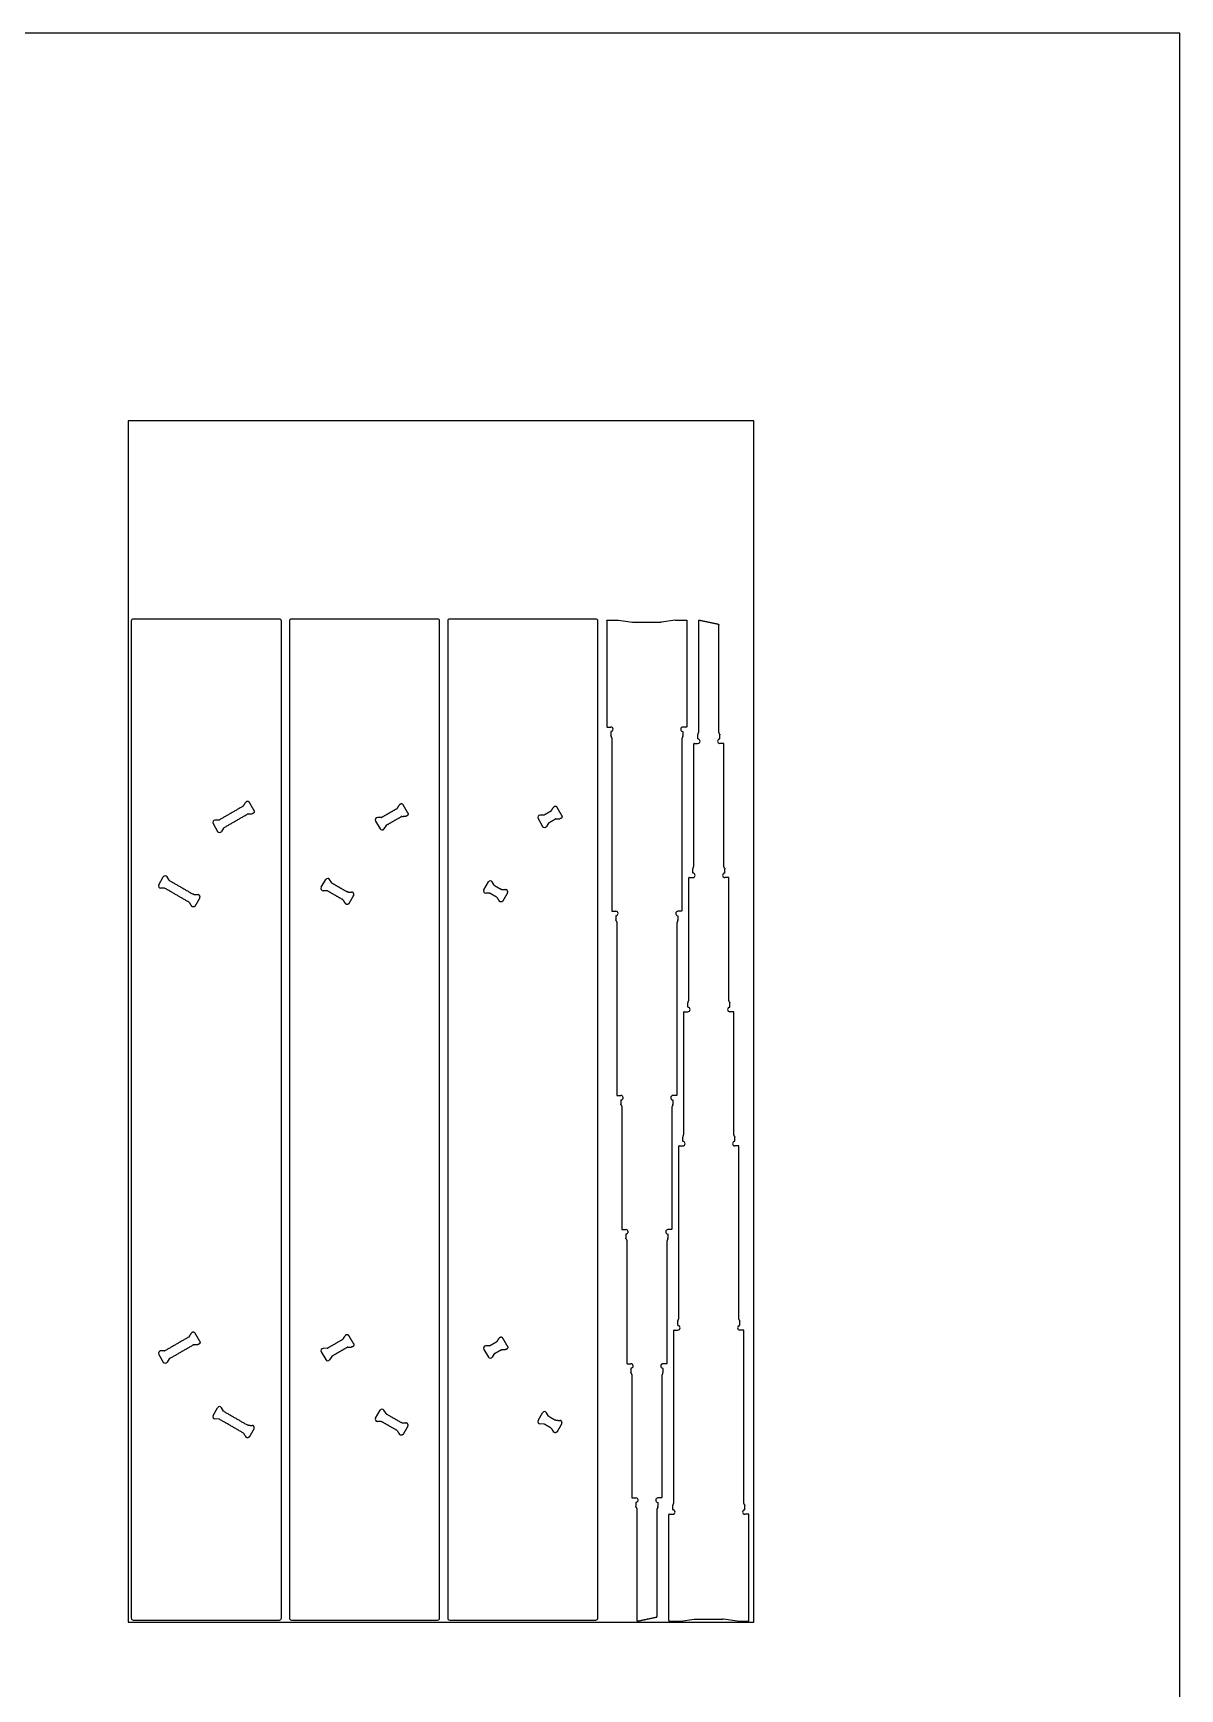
# Model space of a CAD drawing. Header units: millimetres. Extents: x -8049 to 6579, y -3942 to 2675.
# Drawn here: x 1696 to 3987, y -633 to 2675 of the extents above; entities that cross this region are included whole.
import ezdxf

# ---------------------------------------------------------------- set-up
doc = ezdxf.new("R2010")
doc.units = ezdxf.units.MM
doc.header["$MEASUREMENT"] = 0
doc.layers.add('Default', color=18, linetype='Continuous', true_color=0x000000)
doc.layers.add('Layer 02', color=1, linetype='Continuous', true_color=0xff0000)

msp = doc.modelspace()

# ---------------------------------------------------------------- linework, layer by layer
at = {"layer": 'Default'}
for p, q in [((2865.3, 1501.8, -11.6), (2892.9, 1497.8, -11.6)), ((2978.7, 1501.8, -11.6), (2951.1, 1497.8, -11.6)), ((2842.5, 1288.4, -11.6), (2850, 1288.4, -11.6)), ((3001.5, 1288.4, -11.6), (2994, 1288.4, -11.6)), ((3016.2, 1255.6, -11.6), (3023.7, 1255.6, -11.6)), ((3075.2, 1255.6, -11.6), (3067.7, 1255.6, -11.6)), ((3006.2, 987.6, -11.6), (3013.7, 987.6, -11.6)), ((3085.2, 987.6, -11.6), (3077.7, 987.6, -11.6)), ((2852.5, 920.3, -11.6), (2860, 920.3, -11.6)), ((2991.5, 920.3, -11.6), (2984, 920.3, -11.6)), ((2996.2, 719.6, -11.6), (3003.7, 719.6, -11.6)), ((3095.2, 719.6, -11.6), (3087.7, 719.6, -11.6)), ((2862.5, 552.3, -11.6), (2870, 552.3, -11.6)), ((2981.5, 552.3, -11.6), (2974, 552.3, -11.6)), ((2986.2, 451.6, -11.6), (2993.7, 451.6, -11.6)), ((3105.2, 451.6, -11.6), (3097.7, 451.6, -11.6)), ((2872.5, 284.3, -11.6), (2880, 284.3, -11.6)), ((2971.5, 284.3, -11.6), (2964, 284.3, -11.6)), ((2976.2, 83.6, -11.6), (2983.7, 83.6, -11.6)), ((3115.2, 83.6, -11.6), (3107.7, 83.6, -11.6)), ((2882.5, 16.3, -11.6), (2890, 16.3, -11.6)), ((2961.5, 16.3, -11.6), (2954, 16.3, -11.6)), ((2892.5, -251.7, -11.6), (2900, -251.7, -11.6)), ((2951.5, -251.7, -11.6), (2944, -251.7, -11.6)), ((2966.2, -284.4, -11.6), (2973.7, -284.4, -11.6)), ((3125.2, -284.4, -11.6), (3117.7, -284.4, -11.6)), ((2989, -497.9, -11.6), (3016.6, -493.9, -11.6)), ((3102.4, -497.9, -11.6), (3074.8, -493.9, -11.6))]:
    msp.add_line(p, q, dxfattribs=at)
for points in [[(1892, 1500.1), (1892, -491.9)], [(2188, 1504.1), (1896, 1504.1)], [(2192, -491.9), (2192, 1500.1)], [(2207.9, 1500.1), (2207.9, -491.9)], [(2503.9, 1504.1), (2211.9, 1504.1)], [(2507.9, -491.9), (2507.9, 1500.1)], [(2524, 1500.1), (2524, -491.9)], [(2820, 1504.1), (2528, 1504.1)], [(2824, -491.9), (2824, 1500.1)], [(2842, 1289.4), (2842, 1288.9)], [(3002, 1289.4), (3002, 1288.9)], [(3015.7, 1254.6), (3015.7, 1255.1)], [(3075.7, 1254.6), (3075.7, 1255.1)], [(2055.3, 1095.5), (2064.3, 1079.9)], [(2066.9, 1102.6), (2059, 1102.3)], [(2379.9, 1100.5), (2388.9, 1084.9)], [(2391.4, 1107.6), (2383.6, 1107.3)], [(2704.7, 1105.5), (2713.7, 1089.9)], [(2716.2, 1112.6), (2708.4, 1112.3)], [(2725.6, 1096.4), (2721.4, 1089.8)], [(2076.2, 1086.4), (2072, 1079.8)], [(2400.8, 1091.4), (2396.6, 1084.8)], [(1946.9, 973.2), (1955.9, 988.8)], [(1958.5, 966.1), (1950.6, 966.4)], [(1967.8, 982.3), (1963.6, 988.9)], [(2271.5, 968.2), (2280.5, 983.8)], [(2283.1, 961.1), (2275.2, 961.4)], [(2292.4, 977.3), (2288.2, 983.9)], [(2596.3, 963.2), (2605.3, 978.8)], [(2617.2, 972.3), (2613, 978.9)], [(3005.7, 986.6), (3005.7, 987.1)], [(3085.7, 986.6), (3085.7, 987.1)], [(2607.9, 956.1), (2600, 956.4)], [(2852, 921.3), (2852, 920.8)], [(2992, 921.3), (2992, 920.8)], [(2995.7, 718.6), (2995.7, 719.1)], [(3095.7, 718.6), (3095.7, 719.1)], [(2862, 553.3), (2862, 552.8)], [(2982, 553.3), (2982, 552.8)], [(2985.7, 450.6), (2985.7, 451.1)], [(3105.7, 450.6), (3105.7, 451.1)], [(2872, 285.3), (2872, 284.8)], [(2972, 285.3), (2972, 284.8)], [(2975.7, 82.6), (2975.7, 83.1)], [(3115.7, 82.6), (3115.7, 83.1)], [(1946.9, 35), (1955.9, 19.4)], [(1958.5, 42.1), (1950.6, 41.7)], [(2271.5, 40), (2280.5, 24.4)], [(2283.1, 47.1), (2275.2, 46.7)], [(2596.3, 45), (2605.3, 29.4)], [(2607.9, 52.1), (2600, 51.7)], [(2617.2, 35.9), (2613, 29.3)], [(1967.8, 25.9), (1963.6, 19.3)], [(2292.4, 30.9), (2288.2, 24.3)], [(2882, 17.3), (2882, 16.8)], [(2962, 17.3), (2962, 16.8)], [(2055.3, -87.3), (2064.3, -71.7)], [(2066.9, -94.4), (2059, -94.1)], [(2076.2, -78.2), (2072, -71.6)], [(2379.9, -92.3), (2388.9, -76.7)], [(2391.4, -99.4), (2383.6, -99.1)], [(2400.8, -83.2), (2396.6, -76.6)], [(2704.7, -97.3), (2713.7, -81.7)], [(2725.6, -88.2), (2721.4, -81.6)], [(2716.2, -104.4), (2708.4, -104.1)], [(2892, -250.7), (2892, -251.2)], [(2952, -250.7), (2952, -251.2)], [(2965.7, -285.4), (2965.7, -284.9)], [(3125.7, -285.4), (3125.7, -284.9)], [(1896, -495.9), (2188, -495.9)], [(2211.9, -495.9), (2503.9, -495.9)], [(2528, -495.9), (2820, -495.9)]]:
    msp.add_lwpolyline(points, dxfattribs=at)
for centre, radius, start, end in [((1896, 1500.1, -11.6), 4, 90, 180), ((2188, 1500.1, -11.6), 4, 0, 90), ((2211.9, 1500.1, -11.6), 4, 90, 180), ((2503.9, 1500.1, -11.6), 4, 0, 90), ((2528, 1500.1, -11.6), 4, 90, 180), ((2820, 1500.1, -11.6), 4, 0, 90), ((2842.5, 1288.9, -11.6), 0.5, 180, 270), ((2850, 1283.9, -11.6), 4.5, 275.5056, 90), ((2850.5, 1278.9, -11.6), 0.5, 95.5056, 180), ((2994, 1283.9, -11.6), 4.5, 90, 264.4944), ((2993.5, 1278.9, -11.6), 0.5, 0, 84.4944), ((3001.5, 1288.9, -11.6), 0.5, 270, 0), ((3024.2, 1265.1, -11.6), 0.5, 180, 264.4944), ((3023.7, 1260.1, -11.6), 4.5, 270, 84.4944), ((3067.7, 1260.1, -11.6), 4.5, 95.5056, 270), ((3067.2, 1265.1, -11.6), 0.5, 275.5056, 0), ((3016.2, 1255.1, -11.6), 0.5, 90, 180), ((3075.2, 1255.1, -11.6), 0.5, 360, 90), ((2059.2, 1097.8, -11.6), 4.5, 92.3722, 210), ((2066.7, 1105.6, -11.6), 3, 272.3722, 300), ((2383.8, 1102.8, -11.6), 4.5, 92.3722, 210), ((2391.3, 1110.6, -11.6), 3, 272.3722, 300), ((2403.3, 1089.8, -11.6), 3, 120, 147.6278), ((2708.6, 1107.8, -11.6), 4.5, 92.3722, 210), ((2716.1, 1115.6, -11.6), 3, 272.3722, 300), ((2728.1, 1094.8, -11.6), 3, 120, 147.6278), ((2068.2, 1082.2, -11.6), 4.5, 210, 327.6278), ((2078.7, 1084.8, -11.6), 3, 120, 147.6278), ((2392.8, 1087.2, -11.6), 4.5, 210, 327.6278), ((2717.6, 1092.2, -11.6), 4.5, 210, 327.6278), ((3014.2, 997.1, -11.6), 0.5, 180, 264.4944), ((3013.7, 992.1, -11.6), 4.5, 270, 84.4944), ((3077.7, 992.1, -11.6), 4.5, 95.5056, 270), ((3077.2, 997.1, -11.6), 0.5, 275.5056, 0), ((1950.8, 970.9, -11.6), 4.5, 150, 267.6278), ((1959.8, 986.5, -11.6), 4.5, 32.3722, 150), ((1958.4, 963.1, -11.6), 3, 60, 87.6278), ((1970.4, 983.9, -11.6), 3, 212.3722, 240), ((2275.4, 965.9, -11.6), 4.5, 150, 267.6278), ((2284.4, 981.5, -11.6), 4.5, 32.3722, 150), ((2282.9, 958.1, -11.6), 3, 60, 87.6278), ((2294.9, 978.9, -11.6), 3, 212.3722, 240), ((2600.2, 960.9, -11.6), 4.5, 150, 267.6278), ((2609.2, 976.5, -11.6), 4.5, 32.3722, 150), ((2619.7, 973.9, -11.6), 3, 212.3722, 240), ((3006.2, 987.1, -11.6), 0.5, 90, 180), ((3085.2, 987.1, -11.6), 0.5, 360, 90), ((2607.7, 953.1, -11.6), 3, 60, 87.6278), ((2852.5, 920.8, -11.6), 0.5, 180, 270), ((2860, 915.8, -11.6), 4.5, 275.5056, 90), ((2860.5, 910.8, -11.6), 0.5, 95.5056, 180), ((2984, 915.8, -11.6), 4.5, 90, 264.4944), ((2983.5, 910.8, -11.6), 0.5, 0, 84.4944), ((2991.5, 920.8, -11.6), 0.5, 270, 0), ((3004.2, 729.1, -11.6), 0.5, 180, 264.4944), ((3003.7, 724.1, -11.6), 4.5, 270, 84.4944), ((3087.7, 724.1, -11.6), 4.5, 95.5056, 270), ((3087.2, 729.1, -11.6), 0.5, 275.5056, 0), ((2996.2, 719.1, -11.6), 0.5, 90, 180), ((3095.2, 719.1, -11.6), 0.5, 360, 90), ((2862.5, 552.8, -11.6), 0.5, 180, 270), ((2870, 547.8, -11.6), 4.5, 275.5056, 90), ((2870.5, 542.8, -11.6), 0.5, 95.5056, 180), ((2974, 547.8, -11.6), 4.5, 90, 264.4944), ((2973.5, 542.8, -11.6), 0.5, 0, 84.4944), ((2981.5, 552.8, -11.6), 0.5, 270, 0), ((2986.2, 451.1, -11.6), 0.5, 90, 180), ((2994.2, 461.1, -11.6), 0.5, 180, 264.4944), ((2993.7, 456.1, -11.6), 4.5, 270, 84.4944), ((3097.7, 456.1, -11.6), 4.5, 95.5056, 270), ((3097.2, 461.1, -11.6), 0.5, 275.5056, 0), ((3105.2, 451.1, -11.6), 0.5, 360, 90), ((2872.5, 284.8, -11.6), 0.5, 180, 270), ((2880, 279.8, -11.6), 4.5, 275.5056, 90), ((2880.5, 274.8, -11.6), 0.5, 95.5056, 180), ((2964, 279.8, -11.6), 4.5, 90, 264.4944), ((2963.5, 274.8, -11.6), 0.5, 0, 84.4944), ((2971.5, 284.8, -11.6), 0.5, 270, 0), ((2976.2, 83.1, -11.6), 0.5, 90, 180), ((2984.2, 93.1, -11.6), 0.5, 180, 264.4944), ((2983.7, 88.1, -11.6), 4.5, 270, 84.4944), ((3107.7, 88.1, -11.6), 4.5, 95.5056, 270), ((3107.2, 93.1, -11.6), 0.5, 275.5056, 0), ((3115.2, 83.1, -11.6), 0.5, 360, 90), ((1950.8, 37.2, -11.6), 4.5, 92.3722, 210), ((1958.4, 45.1, -11.6), 3, 272.3722, 300), ((2275.4, 42.2, -11.6), 4.5, 92.3722, 210), ((2282.9, 50.1, -11.6), 3, 272.3722, 300), ((2600.2, 47.2, -11.6), 4.5, 92.3722, 210), ((2607.7, 55.1, -11.6), 3, 272.3722, 300), ((2619.7, 34.3, -11.6), 3, 120, 147.6278), ((1959.8, 21.7, -11.6), 4.5, 210, 327.6278), ((1970.4, 24.3, -11.6), 3, 120, 147.6278), ((2284.4, 26.7, -11.6), 4.5, 210, 327.6278), ((2294.9, 29.3, -11.6), 3, 120, 147.6278), ((2609.2, 31.7, -11.6), 4.5, 210, 327.6278), ((2882.5, 16.8, -11.6), 0.5, 180, 270), ((2890, 11.8, -11.6), 4.5, 275.5056, 90), ((2890.5, 6.8, -11.6), 0.5, 95.5056, 180), ((2954, 11.8, -11.6), 4.5, 90, 264.4944), ((2953.5, 6.8, -11.6), 0.5, 0, 84.4944), ((2961.5, 16.8, -11.6), 0.5, 270, 0), ((2059.2, -89.6, -11.6), 4.5, 150, 267.6278), ((2068.2, -74, -11.6), 4.5, 32.3722, 150), ((2066.7, -97.4, -11.6), 3, 60, 87.6278), ((2078.7, -76.6, -11.6), 3, 212.3722, 240), ((2383.8, -94.6, -11.6), 4.5, 150, 267.6278), ((2392.8, -79, -11.6), 4.5, 32.3722, 150), ((2403.3, -81.6, -11.6), 3, 212.3722, 240), ((2708.6, -99.6, -11.6), 4.5, 150, 267.6278), ((2717.6, -84, -11.6), 4.5, 32.3722, 150), ((2728.1, -86.6, -11.6), 3, 212.3722, 240), ((2391.3, -102.4, -11.6), 3, 60, 87.6278), ((2716.1, -107.4, -11.6), 3, 60, 87.6278), ((2892.5, -251.2, -11.6), 0.5, 180, 270), ((2900, -256.2, -11.6), 4.5, 275.5056, 90), ((2900.5, -261.2, -11.6), 0.5, 95.5056, 180), ((2944, -256.2, -11.6), 4.5, 90, 264.4944), ((2943.5, -261.2, -11.6), 0.5, 0, 84.4944), ((2951.5, -251.2, -11.6), 0.5, 270, 0), ((2966.2, -284.9, -11.6), 0.5, 90, 180), ((2974.2, -275, -11.6), 0.5, 180, 264.4944), ((2973.7, -279.9, -11.6), 4.5, 270, 84.4944), ((3117.7, -279.9, -11.6), 4.5, 95.5056, 270), ((3117.2, -275, -11.6), 0.5, 275.5056, 0), ((3125.2, -284.9, -11.6), 0.5, 360, 90), ((1896, -491.9, -11.6), 4, 180, 270), ((2188, -491.9, -11.6), 4, 270, 0), ((2211.9, -491.9, -11.6), 4, 180, 270), ((2503.9, -491.9, -11.6), 4, 270, 0), ((2528, -491.9, -11.6), 4, 180, 270), ((2820, -491.9, -11.6), 4, 270, 0)]:
    msp.add_arc(centre, radius, start, end, dxfattribs=at)
for points, weights in [([(2842, 1500.9, -11.6), (2842, 1501.9, -11.6), (2843.1, 1501.9, -11.6)], [1, 0.707106781187, 1]), ([(2864.1, 1501.9, -11.6), (2864.7, 1501.9, -11.6), (2865.3, 1501.8, -11.6)], [1, 0.997766859876, 1]), ([(2892.9, 1497.8, -11.6), (2893.5, 1497.7, -11.6), (2894.1, 1497.7, -11.6)], [1, 0.997766859876, 1]), ([(2951.1, 1497.8, -11.6), (2950.4, 1497.7, -11.6), (2949.8, 1497.7, -11.6)], [1, 0.997766859876, 1]), ([(2978.7, 1501.8, -11.6), (2979.3, 1501.9, -11.6), (2979.9, 1501.9, -11.6)], [1, 0.997766859876, 1]), ([(3000.9, 1501.9, -11.6), (3002, 1501.9, -11.6), (3002, 1500.9, -11.6)], [1, 0.707106781187, 1]), ([(3064.9, 1493.9, -11.6), (3065.7, 1493.7, -11.6), (3065.7, 1492.9, -11.6)], [1, 0.776690981035, 1]), ([(2850.3, 1269.8, -11.6), (2850, 1270.4, -11.6), (2850, 1271, -11.6)], [1, 0.976880094867, 1]), ([(2851.7, 1266.7, -11.6), (2852, 1266, -11.6), (2852, 1265.2, -11.6)], [1, 0.976880094867, 1]), ([(2992.3, 1266.7, -11.6), (2992, 1266, -11.6), (2992, 1265.2, -11.6)], [1, 0.976880094867, 1]), ([(2993.7, 1269.8, -11.6), (2994, 1270.4, -11.6), (2994, 1271, -11.6)], [1, 0.976880094867, 1]), ([(3024, 1274.2, -11.6), (3023.7, 1273.6, -11.6), (3023.7, 1273, -11.6)], [1, 0.976880094867, 1]), ([(3025.4, 1277.3, -11.6), (3025.7, 1278, -11.6), (3025.7, 1278.8, -11.6)], [1, 0.976880094867, 1]), ([(3066, 1277.3, -11.6), (3065.7, 1278, -11.6), (3065.7, 1278.8, -11.6)], [1, 0.976880094867, 1]), ([(3067.4, 1274.2, -11.6), (3067.7, 1273.6, -11.6), (3067.7, 1273, -11.6)], [1, 0.976880094867, 1]), ([(2116.1, 1131, -11.6), (2115.8, 1130.4, -11.6), (2115.1, 1130, -11.6)], [1, 0.971076313064, 1]), ([(2423.4, 1126, -11.6), (2423, 1125.4, -11.6), (2422.4, 1125, -11.6)], [1, 0.971076313064, 1]), ([(2125.5, 1114.8, -11.6), (2124.8, 1114.8, -11.6), (2124.1, 1114.4, -11.6)], [1, 0.971076313064, 1]), ([(2432.7, 1109.8, -11.6), (2432, 1109.8, -11.6), (2431.4, 1109.4, -11.6)], [1, 0.971076313064, 1]), ([(2730.9, 1121, -11.6), (2730.5, 1120.4, -11.6), (2729.8, 1120, -11.6)], [1, 0.971076313064, 1]), ([(2740.2, 1104.8, -11.6), (2739.5, 1104.8, -11.6), (2738.8, 1104.4, -11.6)], [1, 0.971076313064, 1]), ([(3014, 1006.2, -11.6), (3013.7, 1005.6, -11.6), (3013.7, 1005, -11.6)], [1, 0.976880094867, 1]), ([(3015.4, 1009.3, -11.6), (3015.7, 1010, -11.6), (3015.7, 1010.8, -11.6)], [1, 0.976880094867, 1]), ([(3076, 1009.3, -11.6), (3075.7, 1010, -11.6), (3075.7, 1010.8, -11.6)], [1, 0.976880094867, 1]), ([(3077.4, 1006.2, -11.6), (3077.7, 1005.6, -11.6), (3077.7, 1005, -11.6)], [1, 0.976880094867, 1]), ([(2631.8, 963.8, -11.6), (2631.1, 963.9, -11.6), (2630.5, 964.2, -11.6)], [1, 0.971076313064, 1]), ([(2007.8, 937.7, -11.6), (2007.4, 938.3, -11.6), (2006.7, 938.7, -11.6)], [1, 0.971076313064, 1]), ([(2017.1, 953.8, -11.6), (2016.4, 953.9, -11.6), (2015.7, 954.2, -11.6)], [1, 0.971076313064, 1]), ([(2315, 942.7, -11.6), (2314.6, 943.3, -11.6), (2314, 943.7, -11.6)], [1, 0.971076313064, 1]), ([(2324.4, 958.8, -11.6), (2323.6, 958.9, -11.6), (2323, 959.2, -11.6)], [1, 0.971076313064, 1]), ([(2622.5, 947.7, -11.6), (2622.1, 948.3, -11.6), (2621.5, 948.7, -11.6)], [1, 0.971076313064, 1]), ([(2860.3, 901.7, -11.6), (2860, 902.3, -11.6), (2860, 902.9, -11.6)], [1, 0.976880094867, 1]), ([(2861.7, 898.6, -11.6), (2862, 897.9, -11.6), (2862, 897.1, -11.6)], [1, 0.976880094867, 1]), ([(2982.3, 898.6, -11.6), (2982, 897.9, -11.6), (2982, 897.1, -11.6)], [1, 0.976880094867, 1]), ([(2983.7, 901.7, -11.6), (2984, 902.3, -11.6), (2984, 902.9, -11.6)], [1, 0.976880094867, 1]), ([(3004, 738.2, -11.6), (3003.7, 737.6, -11.6), (3003.7, 737, -11.6)], [1, 0.976880094867, 1]), ([(3005.4, 741.3, -11.6), (3005.7, 742, -11.6), (3005.7, 742.8, -11.6)], [1, 0.976880094867, 1]), ([(3086, 741.3, -11.6), (3085.7, 742, -11.6), (3085.7, 742.8, -11.6)], [1, 0.976880094867, 1]), ([(3087.4, 738.2, -11.6), (3087.7, 737.6, -11.6), (3087.7, 737, -11.6)], [1, 0.976880094867, 1]), ([(2870.3, 533.7, -11.6), (2870, 534.3, -11.6), (2870, 534.9, -11.6)], [1, 0.976880094867, 1]), ([(2871.7, 530.6, -11.6), (2872, 529.9, -11.6), (2872, 529.1, -11.6)], [1, 0.976880094867, 1]), ([(2972.3, 530.6, -11.6), (2972, 529.9, -11.6), (2972, 529.1, -11.6)], [1, 0.976880094867, 1]), ([(2973.7, 533.7, -11.6), (2974, 534.3, -11.6), (2974, 534.9, -11.6)], [1, 0.976880094867, 1]), ([(2994, 470.2, -11.6), (2993.7, 469.6, -11.6), (2993.7, 469, -11.6)], [1, 0.976880094867, 1]), ([(2995.4, 473.3, -11.6), (2995.7, 474, -11.6), (2995.7, 474.8, -11.6)], [1, 0.976880094867, 1]), ([(3096, 473.3, -11.6), (3095.7, 474, -11.6), (3095.7, 474.8, -11.6)], [1, 0.976880094867, 1]), ([(3097.4, 470.2, -11.6), (3097.7, 469.6, -11.6), (3097.7, 469, -11.6)], [1, 0.976880094867, 1]), ([(2880.3, 265.7, -11.6), (2880, 266.3, -11.6), (2880, 266.9, -11.6)], [1, 0.976880094867, 1]), ([(2963.7, 265.7, -11.6), (2964, 266.3, -11.6), (2964, 266.9, -11.6)], [1, 0.976880094867, 1]), ([(2881.7, 262.6, -11.6), (2882, 261.9, -11.6), (2882, 261.1, -11.6)], [1, 0.976880094867, 1]), ([(2962.3, 262.6, -11.6), (2962, 261.9, -11.6), (2962, 261.1, -11.6)], [1, 0.976880094867, 1]), ([(2984, 102.2, -11.6), (2983.7, 101.6, -11.6), (2983.7, 101, -11.6)], [1, 0.976880094867, 1]), ([(2985.4, 105.3, -11.6), (2985.7, 106, -11.6), (2985.7, 106.8, -11.6)], [1, 0.976880094867, 1]), ([(3106, 105.3, -11.6), (3105.7, 106, -11.6), (3105.7, 106.8, -11.6)], [1, 0.976880094867, 1]), ([(3107.4, 102.2, -11.6), (3107.7, 101.6, -11.6), (3107.7, 101, -11.6)], [1, 0.976880094867, 1]), ([(2007.8, 70.5, -11.6), (2007.4, 69.9, -11.6), (2006.7, 69.5, -11.6)], [1, 0.971076313064, 1]), ([(2017.1, 54.3, -11.6), (2016.4, 54.3, -11.6), (2015.7, 53.9, -11.6)], [1, 0.971076313064, 1]), ([(2315, 65.5, -11.6), (2314.6, 64.9, -11.6), (2314, 64.5, -11.6)], [1, 0.971076313064, 1]), ([(2324.4, 49.3, -11.6), (2323.6, 49.3, -11.6), (2323, 48.9, -11.6)], [1, 0.971076313064, 1]), ([(2622.5, 60.5, -11.6), (2622.1, 59.9, -11.6), (2621.5, 59.5, -11.6)], [1, 0.971076313064, 1]), ([(2631.8, 44.3, -11.6), (2631.1, 44.3, -11.6), (2630.5, 43.9, -11.6)], [1, 0.971076313064, 1]), ([(2890.3, -2.3, -11.6), (2890, -1.7, -11.6), (2890, -1.1, -11.6)], [1, 0.976880094867, 1]), ([(2891.7, -5.4, -11.6), (2892, -6.1, -11.6), (2892, -6.9, -11.6)], [1, 0.976880094867, 1]), ([(2952.3, -5.4, -11.6), (2952, -6.1, -11.6), (2952, -6.9, -11.6)], [1, 0.976880094867, 1]), ([(2953.7, -2.3, -11.6), (2954, -1.7, -11.6), (2954, -1.1, -11.6)], [1, 0.976880094867, 1]), ([(2740.2, -96.7, -11.6), (2739.5, -96.6, -11.6), (2738.8, -96.3, -11.6)], [1, 0.971076313064, 1]), ([(2116.1, -122.8, -11.6), (2115.8, -122.2, -11.6), (2115.1, -121.8, -11.6)], [1, 0.971076313064, 1]), ([(2125.5, -106.7, -11.6), (2124.8, -106.6, -11.6), (2124.1, -106.3, -11.6)], [1, 0.971076313064, 1]), ([(2423.4, -117.8, -11.6), (2423, -117.2, -11.6), (2422.4, -116.8, -11.6)], [1, 0.971076313064, 1]), ([(2432.7, -101.7, -11.6), (2432, -101.6, -11.6), (2431.4, -101.3, -11.6)], [1, 0.971076313064, 1]), ([(2730.9, -112.8, -11.6), (2730.5, -112.2, -11.6), (2729.8, -111.8, -11.6)], [1, 0.971076313064, 1]), ([(2975.4, -262.8, -11.6), (2975.7, -262.1, -11.6), (2975.7, -261.3, -11.6)], [1, 0.976880094867, 1]), ([(3116, -262.8, -11.6), (3115.7, -262.1, -11.6), (3115.7, -261.3, -11.6)], [1, 0.976880094867, 1]), ([(2900.3, -270.3, -11.6), (2900, -269.7, -11.6), (2900, -269.1, -11.6)], [1, 0.976880094867, 1]), ([(2901.7, -273.4, -11.6), (2902, -274.1, -11.6), (2902, -274.9, -11.6)], [1, 0.976880094867, 1]), ([(2942.3, -273.4, -11.6), (2942, -274.1, -11.6), (2942, -274.9, -11.6)], [1, 0.976880094867, 1]), ([(2943.7, -270.3, -11.6), (2944, -269.7, -11.6), (2944, -269.1, -11.6)], [1, 0.976880094867, 1]), ([(2974, -265.9, -11.6), (2973.7, -266.4, -11.6), (2973.7, -267.1, -11.6)], [1, 0.976880094867, 1]), ([(3117.4, -265.9, -11.6), (3117.7, -266.4, -11.6), (3117.7, -267.1, -11.6)], [1, 0.976880094867, 1]), ([(2941.2, -490, -11.6), (2942, -489.8, -11.6), (2942, -489, -11.6)], [1, 0.776690981035, 1]), ([(3016.6, -493.9, -11.6), (3017.2, -493.8, -11.6), (3017.8, -493.8, -11.6)], [1, 0.997766859876, 1]), ([(3074.8, -493.9, -11.6), (3074.1, -493.8, -11.6), (3073.5, -493.8, -11.6)], [1, 0.997766859876, 1]), ([(2965.7, -497, -11.6), (2965.7, -498, -11.6), (2966.8, -498, -11.6)], [1, 0.707106781187, 1]), ([(2987.8, -498, -11.6), (2988.4, -498, -11.6), (2989, -497.9, -11.6)], [1, 0.997766859876, 1]), ([(3102.4, -497.9, -11.6), (3103, -498, -11.6), (3103.6, -498, -11.6)], [1, 0.997766859876, 1]), ([(3124.6, -498, -11.6), (3125.7, -498, -11.6), (3125.7, -497, -11.6)], [1, 0.707106781187, 1])]:
    msp.add_rational_spline(points, weights, degree=2, dxfattribs=at)
for points in [[(2842, 1500.9, -11.6), (2842, 1395.1, -11.6), (2842, 1289.4, -11.6)], [(2843.1, 1501.9, -11.6), (2853.6, 1501.9, -11.6), (2864.1, 1501.9, -11.6)], [(2894.1, 1497.7, -11.6), (2922, 1497.7, -11.6), (2949.8, 1497.7, -11.6)], [(2979.9, 1501.9, -11.6), (2990.4, 1501.9, -11.6), (3000.9, 1501.9, -11.6)], [(3002, 1500.9, -11.6), (3002, 1395.1, -11.6), (3002, 1289.4, -11.6)], [(3025.7, 1278.8, -11.6), (3025.7, 1389.8, -11.6), (3025.7, 1500.9, -11.6)], [(3026.9, 1501.9, -11.6), (3045.9, 1497.9, -11.6), (3064.9, 1493.9, -11.6)], [(3065.7, 1278.8, -11.6), (3065.7, 1385.8, -11.6), (3065.7, 1492.9, -11.6)], [(2850, 1278.9, -11.6), (2850, 1274.9, -11.6), (2850, 1271, -11.6)], [(2850.3, 1269.8, -11.6), (2851, 1268.2, -11.6), (2851.7, 1266.7, -11.6)], [(2852, 1265.2, -11.6), (2852, 1093.2, -11.6), (2852, 921.3, -11.6)], [(2992, 1265.2, -11.6), (2992, 1093.2, -11.6), (2992, 921.3, -11.6)], [(2993.7, 1269.8, -11.6), (2993, 1268.2, -11.6), (2992.3, 1266.7, -11.6)], [(2994, 1278.9, -11.6), (2994, 1274.9, -11.6), (2994, 1271, -11.6)], [(3023.7, 1265.1, -11.6), (3023.7, 1269.1, -11.6), (3023.7, 1273, -11.6)], [(3024, 1274.2, -11.6), (3024.7, 1275.8, -11.6), (3025.4, 1277.3, -11.6)], [(3067.4, 1274.2, -11.6), (3066.7, 1275.8, -11.6), (3066, 1277.3, -11.6)], [(3067.7, 1265.1, -11.6), (3067.7, 1269.1, -11.6), (3067.7, 1273, -11.6)], [(3015.7, 1010.8, -11.6), (3015.7, 1132.7, -11.6), (3015.7, 1254.6, -11.6)], [(3075.7, 1010.8, -11.6), (3075.7, 1132.7, -11.6), (3075.7, 1254.6, -11.6)], [(2115.1, 1130, -11.6), (2091.7, 1116.5, -11.6), (2068.2, 1103, -11.6)], [(2116.1, 1131, -11.6), (2118.3, 1134.3, -11.6), (2120.4, 1137.7, -11.6)], [(2137.1, 1121.9, -11.6), (2132.6, 1129.7, -11.6), (2128.1, 1137.5, -11.6)], [(2422.4, 1125, -11.6), (2407.6, 1116.5, -11.6), (2392.8, 1108, -11.6)], [(2423.4, 1126, -11.6), (2425.5, 1129.3, -11.6), (2427.6, 1132.7, -11.6)], [(2444.3, 1116.9, -11.6), (2439.8, 1124.7, -11.6), (2435.3, 1132.5, -11.6)], [(2730.9, 1121, -11.6), (2733, 1124.3, -11.6), (2735.1, 1127.7, -11.6)], [(2751.8, 1111.9, -11.6), (2747.3, 1119.7, -11.6), (2742.8, 1127.5, -11.6)], [(2077.2, 1087.4, -11.6), (2100.7, 1100.9, -11.6), (2124.1, 1114.4, -11.6)], [(2125.5, 1114.8, -11.6), (2129.4, 1115, -11.6), (2133.3, 1115.2, -11.6)], [(2401.8, 1092.4, -11.6), (2416.6, 1100.9, -11.6), (2431.4, 1109.4, -11.6)], [(2432.7, 1109.8, -11.6), (2436.7, 1110, -11.6), (2440.6, 1110.2, -11.6)], [(2729.8, 1120, -11.6), (2723.7, 1116.5, -11.6), (2717.6, 1113, -11.6)], [(2726.6, 1097.4, -11.6), (2732.7, 1100.9, -11.6), (2738.8, 1104.4, -11.6)], [(2740.2, 1104.8, -11.6), (2744.1, 1105, -11.6), (2748.1, 1105.2, -11.6)], [(3013.7, 997.1, -11.6), (3013.7, 1001.1, -11.6), (3013.7, 1005, -11.6)], [(3014, 1006.2, -11.6), (3014.7, 1007.8, -11.6), (3015.4, 1009.3, -11.6)], [(3077.4, 1006.2, -11.6), (3076.7, 1007.8, -11.6), (3076, 1009.3, -11.6)], [(3077.7, 997.1, -11.6), (3077.7, 1001.1, -11.6), (3077.7, 1005, -11.6)], [(2006.7, 938.7, -11.6), (1983.3, 952.2, -11.6), (1959.9, 965.7, -11.6)], [(1968.9, 981.3, -11.6), (1992.3, 967.8, -11.6), (2015.7, 954.2, -11.6)], [(2314, 943.7, -11.6), (2299.2, 952.2, -11.6), (2284.4, 960.7, -11.6)], [(2293.4, 976.3, -11.6), (2308.2, 967.8, -11.6), (2323, 959.2, -11.6)], [(2618.2, 971.3, -11.6), (2624.3, 967.8, -11.6), (2630.5, 964.2, -11.6)], [(2631.8, 963.8, -11.6), (2635.8, 963.7, -11.6), (2639.7, 963.5, -11.6)], [(3005.7, 742.8, -11.6), (3005.7, 864.7, -11.6), (3005.7, 986.6, -11.6)], [(3085.7, 742.8, -11.6), (3085.7, 864.7, -11.6), (3085.7, 986.6, -11.6)], [(2007.8, 937.7, -11.6), (2009.9, 934.3, -11.6), (2012, 931, -11.6)], [(2017.1, 953.8, -11.6), (2021, 953.7, -11.6), (2025, 953.5, -11.6)], [(2028.7, 946.8, -11.6), (2024.2, 939, -11.6), (2019.7, 931.2, -11.6)], [(2315, 942.7, -11.6), (2317.1, 939.3, -11.6), (2319.2, 936, -11.6)], [(2324.4, 958.8, -11.6), (2328.3, 958.7, -11.6), (2332.2, 958.5, -11.6)], [(2335.9, 951.8, -11.6), (2331.4, 944, -11.6), (2326.9, 936.2, -11.6)], [(2621.5, 948.7, -11.6), (2615.3, 952.2, -11.6), (2609.2, 955.7, -11.6)], [(2622.5, 947.7, -11.6), (2624.6, 944.3, -11.6), (2626.7, 941, -11.6)], [(2643.4, 956.8, -11.6), (2638.9, 949, -11.6), (2634.4, 941.2, -11.6)], [(2860, 910.8, -11.6), (2860, 906.9, -11.6), (2860, 902.9, -11.6)], [(2860.3, 901.7, -11.6), (2861, 900.1, -11.6), (2861.7, 898.6, -11.6)], [(2862, 897.1, -11.6), (2862, 725.2, -11.6), (2862, 553.3, -11.6)], [(2982, 897.1, -11.6), (2982, 725.2, -11.6), (2982, 553.3, -11.6)], [(2983.7, 901.7, -11.6), (2983, 900.1, -11.6), (2982.3, 898.6, -11.6)], [(2984, 910.8, -11.6), (2984, 906.9, -11.6), (2984, 902.9, -11.6)], [(3003.7, 729.1, -11.6), (3003.7, 733.1, -11.6), (3003.7, 737, -11.6)], [(3004, 738.2, -11.6), (3004.7, 739.8, -11.6), (3005.4, 741.3, -11.6)], [(3087.4, 738.2, -11.6), (3086.7, 739.8, -11.6), (3086, 741.3, -11.6)], [(3087.7, 729.1, -11.6), (3087.7, 733.1, -11.6), (3087.7, 737, -11.6)], [(2995.7, 474.8, -11.6), (2995.7, 596.7, -11.6), (2995.7, 718.6, -11.6)], [(3095.7, 474.8, -11.6), (3095.7, 596.7, -11.6), (3095.7, 718.6, -11.6)], [(2870, 542.8, -11.6), (2870, 538.9, -11.6), (2870, 534.9, -11.6)], [(2870.3, 533.7, -11.6), (2871, 532.1, -11.6), (2871.7, 530.6, -11.6)], [(2973.7, 533.7, -11.6), (2973, 532.1, -11.6), (2972.3, 530.6, -11.6)], [(2974, 542.8, -11.6), (2974, 538.9, -11.6), (2974, 534.9, -11.6)], [(2872, 529.1, -11.6), (2872, 407.2, -11.6), (2872, 285.3, -11.6)], [(2972, 529.1, -11.6), (2972, 407.2, -11.6), (2972, 285.3, -11.6)], [(2993.7, 461.1, -11.6), (2993.7, 465.1, -11.6), (2993.7, 469, -11.6)], [(2994, 470.2, -11.6), (2994.7, 471.8, -11.6), (2995.4, 473.3, -11.6)], [(3097.4, 470.2, -11.6), (3096.7, 471.8, -11.6), (3096, 473.3, -11.6)], [(3097.7, 461.1, -11.6), (3097.7, 465.1, -11.6), (3097.7, 469, -11.6)], [(2985.7, 106.8, -11.6), (2985.7, 278.7, -11.6), (2985.7, 450.6, -11.6)], [(3105.7, 106.8, -11.6), (3105.7, 278.7, -11.6), (3105.7, 450.6, -11.6)], [(2880, 274.8, -11.6), (2880, 270.9, -11.6), (2880, 266.9, -11.6)], [(2880.3, 265.7, -11.6), (2881, 264.1, -11.6), (2881.7, 262.6, -11.6)], [(2963.7, 265.7, -11.6), (2963, 264.1, -11.6), (2962.3, 262.6, -11.6)], [(2964, 274.8, -11.6), (2964, 270.9, -11.6), (2964, 266.9, -11.6)], [(2882, 261.1, -11.6), (2882, 139.2, -11.6), (2882, 17.3, -11.6)], [(2962, 261.1, -11.6), (2962, 139.2, -11.6), (2962, 17.3, -11.6)], [(2983.7, 93.1, -11.6), (2983.7, 97.1, -11.6), (2983.7, 101, -11.6)], [(2984, 102.2, -11.6), (2984.7, 103.8, -11.6), (2985.4, 105.3, -11.6)], [(3107.4, 102.2, -11.6), (3106.7, 103.8, -11.6), (3106, 105.3, -11.6)], [(3107.7, 93.1, -11.6), (3107.7, 97.1, -11.6), (3107.7, 101, -11.6)], [(2006.7, 69.5, -11.6), (1983.3, 56, -11.6), (1959.9, 42.5, -11.6)], [(2007.8, 70.5, -11.6), (2009.9, 73.8, -11.6), (2012, 77.2, -11.6)], [(2028.7, 61.4, -11.6), (2024.2, 69.2, -11.6), (2019.7, 77, -11.6)], [(2315, 65.5, -11.6), (2317.1, 68.8, -11.6), (2319.2, 72.2, -11.6)], [(2335.9, 56.4, -11.6), (2331.4, 64.2, -11.6), (2326.9, 72, -11.6)], [(2622.5, 60.5, -11.6), (2624.6, 63.8, -11.6), (2626.7, 67.2, -11.6)], [(2643.4, 51.4, -11.6), (2638.9, 59.2, -11.6), (2634.4, 67, -11.6)], [(2975.7, -261.3, -11.6), (2975.7, -89.3, -11.6), (2975.7, 82.6, -11.6)], [(3115.7, -261.3, -11.6), (3115.7, -89.3, -11.6), (3115.7, 82.6, -11.6)], [(1968.9, 26.9, -11.6), (1992.3, 40.4, -11.6), (2015.7, 53.9, -11.6)], [(2017.1, 54.3, -11.6), (2021, 54.5, -11.6), (2025, 54.7, -11.6)], [(2314, 64.5, -11.6), (2299.2, 56, -11.6), (2284.4, 47.5, -11.6)], [(2293.4, 31.9, -11.6), (2308.2, 40.4, -11.6), (2323, 48.9, -11.6)], [(2324.4, 49.3, -11.6), (2328.3, 49.5, -11.6), (2332.2, 49.7, -11.6)], [(2621.5, 59.5, -11.6), (2615.3, 56, -11.6), (2609.2, 52.5, -11.6)], [(2618.2, 36.9, -11.6), (2624.3, 40.4, -11.6), (2630.5, 43.9, -11.6)], [(2631.8, 44.3, -11.6), (2635.8, 44.5, -11.6), (2639.7, 44.7, -11.6)], [(2890, 6.8, -11.6), (2890, 2.9, -11.6), (2890, -1.1, -11.6)], [(2954, 6.8, -11.6), (2954, 2.9, -11.6), (2954, -1.1, -11.6)], [(2890.3, -2.3, -11.6), (2891, -3.9, -11.6), (2891.7, -5.4, -11.6)], [(2892, -6.9, -11.6), (2892, -128.8, -11.6), (2892, -250.7, -11.6)], [(2952, -6.9, -11.6), (2952, -128.8, -11.6), (2952, -250.7, -11.6)], [(2953.7, -2.3, -11.6), (2953, -3.9, -11.6), (2952.3, -5.4, -11.6)], [(2115.1, -121.8, -11.6), (2091.7, -108.3, -11.6), (2068.2, -94.8, -11.6)], [(2077.2, -79.2, -11.6), (2100.7, -92.7, -11.6), (2124.1, -106.3, -11.6)], [(2401.8, -84.2, -11.6), (2416.6, -92.7, -11.6), (2431.4, -101.3, -11.6)], [(2726.6, -89.2, -11.6), (2732.7, -92.7, -11.6), (2738.8, -96.3, -11.6)], [(2740.2, -96.7, -11.6), (2744.1, -96.8, -11.6), (2748.1, -97, -11.6)], [(2116.1, -122.8, -11.6), (2118.3, -126.2, -11.6), (2120.4, -129.5, -11.6)], [(2125.5, -106.7, -11.6), (2129.4, -106.8, -11.6), (2133.3, -107, -11.6)], [(2137.1, -113.7, -11.6), (2132.6, -121.5, -11.6), (2128.1, -129.3, -11.6)], [(2422.4, -116.8, -11.6), (2407.6, -108.3, -11.6), (2392.8, -99.8, -11.6)], [(2423.4, -117.8, -11.6), (2425.5, -121.2, -11.6), (2427.6, -124.5, -11.6)], [(2432.7, -101.7, -11.6), (2436.7, -101.8, -11.6), (2440.6, -102, -11.6)], [(2444.3, -108.7, -11.6), (2439.8, -116.5, -11.6), (2435.3, -124.3, -11.6)], [(2729.8, -111.8, -11.6), (2723.7, -108.3, -11.6), (2717.6, -104.8, -11.6)], [(2730.9, -112.8, -11.6), (2733, -116.2, -11.6), (2735.1, -119.5, -11.6)], [(2751.8, -103.7, -11.6), (2747.3, -111.5, -11.6), (2742.8, -119.3, -11.6)], [(2900, -261.2, -11.6), (2900, -265.1, -11.6), (2900, -269.1, -11.6)], [(2944, -261.2, -11.6), (2944, -265.1, -11.6), (2944, -269.1, -11.6)], [(2974, -265.9, -11.6), (2974.7, -264.3, -11.6), (2975.4, -262.8, -11.6)], [(3117.4, -265.9, -11.6), (3116.7, -264.3, -11.6), (3116, -262.8, -11.6)], [(2900.3, -270.3, -11.6), (2901, -271.9, -11.6), (2901.7, -273.4, -11.6)], [(2902, -274.9, -11.6), (2902, -385.9, -11.6), (2902, -497, -11.6)], [(2942, -274.9, -11.6), (2942, -381.9, -11.6), (2942, -489, -11.6)], [(2943.7, -270.3, -11.6), (2943, -271.9, -11.6), (2942.3, -273.4, -11.6)], [(2965.7, -497, -11.6), (2965.7, -391.2, -11.6), (2965.7, -285.4, -11.6)], [(2973.7, -275, -11.6), (2973.7, -271, -11.6), (2973.7, -267.1, -11.6)], [(3117.7, -275, -11.6), (3117.7, -271, -11.6), (3117.7, -267.1, -11.6)], [(3125.7, -497, -11.6), (3125.7, -391.2, -11.6), (3125.7, -285.4, -11.6)], [(2903.2, -498, -11.6), (2922.2, -494, -11.6), (2941.2, -490, -11.6)], [(3017.8, -493.8, -11.6), (3045.7, -493.8, -11.6), (3073.5, -493.8, -11.6)], [(2966.8, -498, -11.6), (2977.3, -498, -11.6), (2987.8, -498, -11.6)], [(3103.6, -498, -11.6), (3114.1, -498, -11.6), (3124.6, -498, -11.6)]]:
    msp.add_open_spline(points, degree=2, dxfattribs=at)
for points, weights, knots in [([(3025.7, 1500.9, -11.6), (3025.7, 1501.4, -11.6), (3026.1, 1501.7, -11.6), (3026.4, 1502, -11.6), (3026.9, 1501.9, -11.6)], [1, 0.902740779563, 1, 0.902740779563, 1], [0, 0, 0, 0.889395, 0.889395, 1.778791, 1.778791, 1.778791]), ([(2128.1, 1137.5, -11.6), (2126.8, 1139.7, -11.6), (2124.2, 1139.8, -11.6), (2121.7, 1139.8, -11.6), (2120.4, 1137.7, -11.6)], [1, 0.871154179895, 1, 0.871154179895, 1], [28.274334, 28.274334, 28.274334, 32.893568, 32.893568, 37.512803, 37.512803, 37.512803]), ([(2435.3, 1132.5, -11.6), (2434, 1134.7, -11.6), (2431.5, 1134.8, -11.6), (2429, 1134.8, -11.6), (2427.6, 1132.7, -11.6)], [1, 0.871154179895, 1, 0.871154179895, 1], [28.274334, 28.274334, 28.274334, 32.893568, 32.893568, 37.512803, 37.512803, 37.512803]), ([(2742.8, 1127.5, -11.6), (2741.5, 1129.7, -11.6), (2739, 1129.8, -11.6), (2736.4, 1129.8, -11.6), (2735.1, 1127.7, -11.6)], [1, 0.871154179895, 1, 0.871154179895, 1], [28.274334, 28.274334, 28.274334, 32.893568, 32.893568, 37.512803, 37.512803, 37.512803]), ([(2137.1, 1121.9, -11.6), (2138.3, 1119.7, -11.6), (2137.1, 1117.5, -11.6), (2135.9, 1115.3, -11.6), (2133.3, 1115.2, -11.6)], [1, 0.871154179895, 1, 0.871154179895, 1], [28.274334, 28.274334, 28.274334, 32.893568, 32.893568, 37.512803, 37.512803, 37.512803]), ([(2444.3, 1116.9, -11.6), (2445.6, 1114.7, -11.6), (2444.4, 1112.5, -11.6), (2443.1, 1110.3, -11.6), (2440.6, 1110.2, -11.6)], [1, 0.871154179895, 1, 0.871154179895, 1], [28.274334, 28.274334, 28.274334, 32.893568, 32.893568, 37.512803, 37.512803, 37.512803]), ([(2751.8, 1111.9, -11.6), (2753.1, 1109.7, -11.6), (2751.8, 1107.5, -11.6), (2750.6, 1105.3, -11.6), (2748.1, 1105.2, -11.6)], [1, 0.871154179895, 1, 0.871154179895, 1], [28.274334, 28.274334, 28.274334, 32.893568, 32.893568, 37.512803, 37.512803, 37.512803]), ([(2643.4, 956.8, -11.6), (2644.7, 959, -11.6), (2643.4, 961.2, -11.6), (2642.2, 963.4, -11.6), (2639.7, 963.5, -11.6)], [1, 0.871154179895, 1, 0.871154179895, 1], [28.274334, 28.274334, 28.274334, 32.893568, 32.893568, 37.512803, 37.512803, 37.512803]), ([(2019.7, 931.2, -11.6), (2018.4, 929, -11.6), (2015.9, 928.9, -11.6), (2013.3, 928.9, -11.6), (2012, 931, -11.6)], [1, 0.871154179895, 1, 0.871154179895, 1], [28.274334, 28.274334, 28.274334, 32.893568, 32.893568, 37.512803, 37.512803, 37.512803]), ([(2028.7, 946.8, -11.6), (2029.9, 949, -11.6), (2028.7, 951.2, -11.6), (2027.5, 953.4, -11.6), (2025, 953.5, -11.6)], [1, 0.871154179895, 1, 0.871154179895, 1], [28.274334, 28.274334, 28.274334, 32.893568, 32.893568, 37.512803, 37.512803, 37.512803]), ([(2326.9, 936.2, -11.6), (2325.7, 934, -11.6), (2323.1, 933.9, -11.6), (2320.6, 933.9, -11.6), (2319.2, 936, -11.6)], [1, 0.871154179895, 1, 0.871154179895, 1], [28.274334, 28.274334, 28.274334, 32.893568, 32.893568, 37.512803, 37.512803, 37.512803]), ([(2335.9, 951.8, -11.6), (2337.2, 954, -11.6), (2336, 956.2, -11.6), (2334.8, 958.4, -11.6), (2332.2, 958.5, -11.6)], [1, 0.871154179895, 1, 0.871154179895, 1], [28.274334, 28.274334, 28.274334, 32.893568, 32.893568, 37.512803, 37.512803, 37.512803]), ([(2634.4, 941.2, -11.6), (2633.1, 939, -11.6), (2630.6, 938.9, -11.6), (2628.1, 938.9, -11.6), (2626.7, 941, -11.6)], [1, 0.871154179895, 1, 0.871154179895, 1], [28.274334, 28.274334, 28.274334, 32.893568, 32.893568, 37.512803, 37.512803, 37.512803]), ([(2019.7, 77, -11.6), (2018.4, 79.2, -11.6), (2015.9, 79.2, -11.6), (2013.3, 79.3, -11.6), (2012, 77.2, -11.6)], [1, 0.871154179895, 1, 0.871154179895, 1], [28.274334, 28.274334, 28.274334, 32.893568, 32.893568, 37.512803, 37.512803, 37.512803]), ([(2326.9, 72, -11.6), (2325.7, 74.2, -11.6), (2323.1, 74.2, -11.6), (2320.6, 74.3, -11.6), (2319.2, 72.2, -11.6)], [1, 0.871154179895, 1, 0.871154179895, 1], [28.274334, 28.274334, 28.274334, 32.893568, 32.893568, 37.512803, 37.512803, 37.512803]), ([(2634.4, 67, -11.6), (2633.1, 69.2, -11.6), (2630.6, 69.2, -11.6), (2628.1, 69.3, -11.6), (2626.7, 67.2, -11.6)], [1, 0.871154179895, 1, 0.871154179895, 1], [28.274334, 28.274334, 28.274334, 32.893568, 32.893568, 37.512803, 37.512803, 37.512803]), ([(2028.7, 61.4, -11.6), (2029.9, 59.2, -11.6), (2028.7, 57, -11.6), (2027.5, 54.8, -11.6), (2025, 54.7, -11.6)], [1, 0.871154179895, 1, 0.871154179895, 1], [28.274334, 28.274334, 28.274334, 32.893568, 32.893568, 37.512803, 37.512803, 37.512803]), ([(2335.9, 56.4, -11.6), (2337.2, 54.2, -11.6), (2336, 52, -11.6), (2334.8, 49.8, -11.6), (2332.2, 49.7, -11.6)], [1, 0.871154179895, 1, 0.871154179895, 1], [28.274334, 28.274334, 28.274334, 32.893568, 32.893568, 37.512803, 37.512803, 37.512803]), ([(2643.4, 51.4, -11.6), (2644.7, 49.2, -11.6), (2643.4, 47, -11.6), (2642.2, 44.8, -11.6), (2639.7, 44.7, -11.6)], [1, 0.871154179895, 1, 0.871154179895, 1], [28.274334, 28.274334, 28.274334, 32.893568, 32.893568, 37.512803, 37.512803, 37.512803]), ([(2751.8, -103.7, -11.6), (2753.1, -101.5, -11.6), (2751.8, -99.3, -11.6), (2750.6, -97.1, -11.6), (2748.1, -97, -11.6)], [1, 0.871154179895, 1, 0.871154179895, 1], [28.274334, 28.274334, 28.274334, 32.893568, 32.893568, 37.512803, 37.512803, 37.512803]), ([(2128.1, -129.3, -11.6), (2126.8, -131.5, -11.6), (2124.2, -131.6, -11.6), (2121.7, -131.6, -11.6), (2120.4, -129.5, -11.6)], [1, 0.871154179895, 1, 0.871154179895, 1], [28.274334, 28.274334, 28.274334, 32.893568, 32.893568, 37.512803, 37.512803, 37.512803]), ([(2137.1, -113.7, -11.6), (2138.3, -111.5, -11.6), (2137.1, -109.3, -11.6), (2135.9, -107.1, -11.6), (2133.3, -107, -11.6)], [1, 0.871154179895, 1, 0.871154179895, 1], [28.274334, 28.274334, 28.274334, 32.893568, 32.893568, 37.512803, 37.512803, 37.512803]), ([(2435.3, -124.3, -11.6), (2434, -126.5, -11.6), (2431.5, -126.6, -11.6), (2429, -126.6, -11.6), (2427.6, -124.5, -11.6)], [1, 0.871154179895, 1, 0.871154179895, 1], [28.274334, 28.274334, 28.274334, 32.893568, 32.893568, 37.512803, 37.512803, 37.512803]), ([(2444.3, -108.7, -11.6), (2445.6, -106.5, -11.6), (2444.4, -104.3, -11.6), (2443.1, -102.1, -11.6), (2440.6, -102, -11.6)], [1, 0.871154179895, 1, 0.871154179895, 1], [28.274334, 28.274334, 28.274334, 32.893568, 32.893568, 37.512803, 37.512803, 37.512803]), ([(2742.8, -119.3, -11.6), (2741.5, -121.5, -11.6), (2739, -121.6, -11.6), (2736.4, -121.6, -11.6), (2735.1, -119.5, -11.6)], [1, 0.871154179895, 1, 0.871154179895, 1], [28.274334, 28.274334, 28.274334, 32.893568, 32.893568, 37.512803, 37.512803, 37.512803]), ([(2902, -497, -11.6), (2902, -497.5, -11.6), (2902.4, -497.8, -11.6), (2902.7, -498.1, -11.6), (2903.2, -498, -11.6)], [1, 0.902740779563, 1, 0.902740779563, 1], [0, 0, 0, 0.889395, 0.889395, 1.778791, 1.778791, 1.778791])]:
    msp.add_rational_spline(points, weights, degree=2, knots=knots, dxfattribs=at)
at = {"layer": 'Layer 02'}
for points in [[(-8049.4, -3941.5), (3986.7, -3941.5), (3986.7, 2674.8), (-8049.4, 2674.8)], [(1885.8, -500), (3135.8, -500), (3135.8, 1900), (1885.8, 1900)]]:
    msp.add_lwpolyline(points, close=True, dxfattribs=at)

doc.saveas('drawing.dxf')
